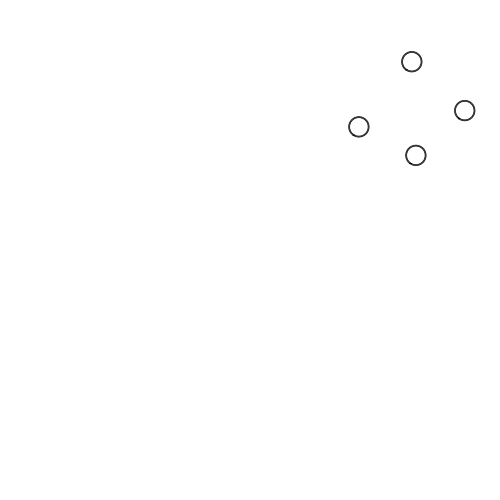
<?xml version="1.0" encoding="UTF-8"?>
<svg xmlns="http://www.w3.org/2000/svg" width="500" height="500" viewBox="0 0 500 500"><rect width="100%" height="100%" fill="white"/><g stroke="black" fill="none" stroke-linecap="round" stroke-linejoin="round"><path stroke-width="0.75" d="M458.812 118.95A10.263 10.263 0 0 0 474.963 111.538A10.263 10.263 0 0 0 460.469 101.256A10.263 10.263 0 0 0 458.812 118.95M459.087 117.956A9.3 9.3 0 0 0 473.969 111.794A9.3 9.3 0 0 0 461.188 101.988A9.3 9.3 0 0 0 459.087 117.956M409.95 163.738A10.263 10.263 0 0 0 426.1 156.325A10.263 10.263 0 0 0 411.606 146.044A10.263 10.263 0 0 0 409.95 163.738M411.238 163.419A9.3 9.3 0 0 0 425.188 155.369A9.3 9.3 0 0 0 411.238 147.319A9.3 9.3 0 0 0 411.238 163.419M352.95 135.238A10.263 10.263 0 0 0 369.1 127.825A10.263 10.263 0 0 0 354.6 117.544A10.263 10.263 0 0 0 352.95 135.238M354.231 134.919A9.3 9.3 0 0 0 368.181 126.869A9.3 9.3 0 0 0 354.231 118.812A9.3 9.3 0 0 0 354.231 134.919M405.881 70.088A10.263 10.263 0 0 0 422.031 62.675A10.263 10.263 0 0 0 407.537 52.394A10.263 10.263 0 0 0 405.881 70.088M407.169 69.769A9.3 9.3 0 0 0 421.112 61.719A9.3 9.3 0 0 0 407.169 53.669A9.3 9.3 0 0 0 407.169 69.769"/></g></svg>
